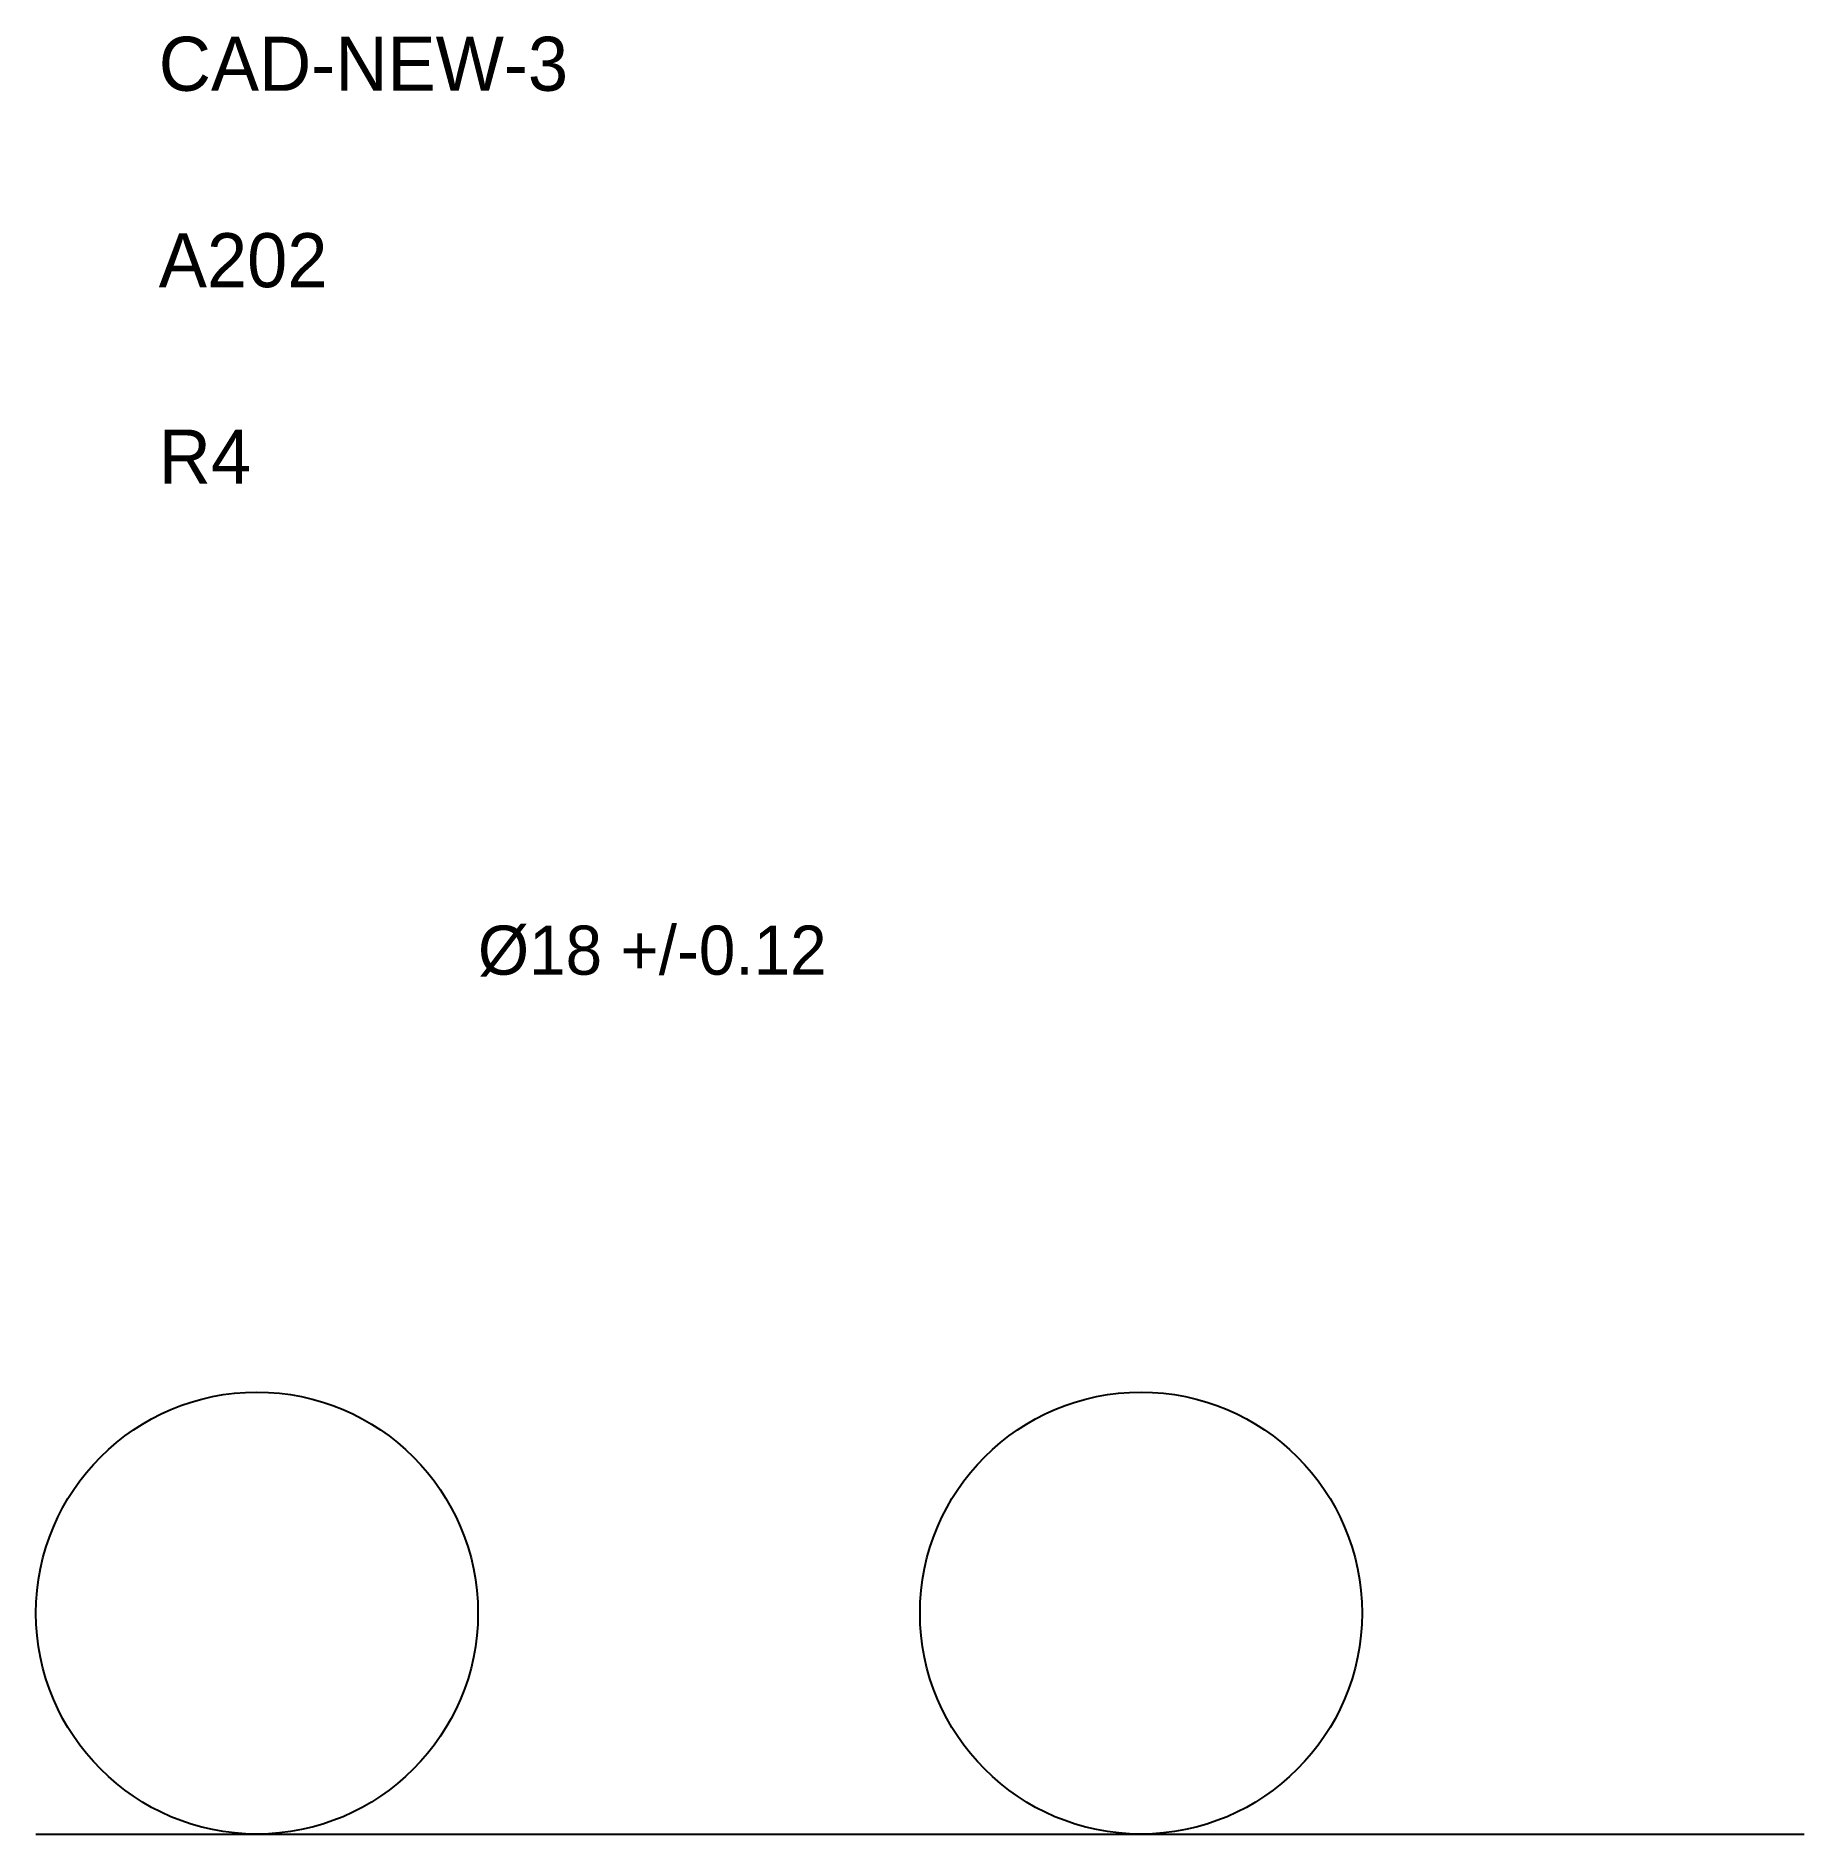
# Model space of a CAD drawing. Header units: millimetres. Extents: x 80 to 152, y 0 to 73.2.
import ezdxf

# ---------------------------------------------------------------- set-up
doc = ezdxf.new("R2010")
doc.units = ezdxf.units.MM
for name, color, linetype in [('DM_DIAMETER', 7, 'Continuous'), ('DM_DRAWING_ID', 7, 'Continuous'), ('DM_PART_ID', 7, 'Continuous'), ('DM_REVISION', 7, 'Continuous'), ('GEOMETRY', 7, 'Continuous')]:
    doc.layers.add(name, color=color, linetype=linetype)

msp = doc.modelspace()

# ---------------------------------------------------------------- linework, layer by layer
at = {"layer": 'GEOMETRY'}
msp.add_line((80, 0), (152, 0), dxfattribs=at)
for centre in [(89, 9), (125, 9)]:
    msp.add_circle(centre, 9, dxfattribs=at)

# ---------------------------------------------------------------- texts
at = {"layer": 'DM_DIAMETER'}
msp.add_text('%%c18 +/-0.12', height=2, dxfattribs=at).set_placement((98, 35))
at = {"layer": 'DM_DRAWING_ID'}
msp.add_text('CAD-NEW-3', height=2.2, dxfattribs=at).set_placement((85, 71))
at = {"layer": 'DM_PART_ID'}
msp.add_text('A202', height=2.2, dxfattribs=at).set_placement((85, 63))
at = {"layer": 'DM_REVISION'}
msp.add_text('R4', height=2.2, dxfattribs=at).set_placement((85, 55))

doc.saveas('drawing.dxf')
